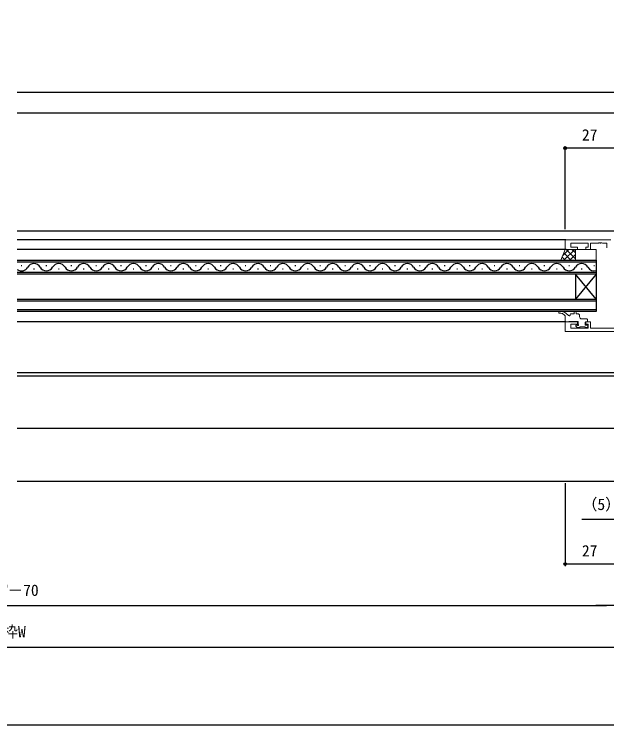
# Model space of a CAD drawing. Units: millimetres, scale not verified. Extents: x -438 to 438, y -554 to 551.
# Drawn here: x 0.7 to 286.3, y -553.5 to -210.9 of the extents above; entities that cross this region are included whole.
import ezdxf
from ezdxf.enums import TextEntityAlignment as Align

# ---------------------------------------------------------------- set-up
doc = ezdxf.new("R2010")
doc.units = ezdxf.units.MM
doc.header["$LTSCALE"] = 4
doc.layers.add('0-2_YKK_11', color=211, linetype='Continuous', lineweight=18)
doc.layers.add('0-5_YKK_13', color=4, linetype='Continuous', lineweight=18)
for name, color, linetype in [('0-4_YKK_12', 2, 'Continuous'), ('0-7_YKK_D', 6, 'Continuous'), ('0-8_YKK_ZWAK', 7, 'Continuous'), ('0-9_YSS_K', 3, 'Continuous')]:
    doc.layers.add(name, color=color, linetype=linetype)
doc.styles.add('ＭＳ ゴシック', font='')
doc.styles.get('ＭＳ ゴシック').set_extended_font_data('MS Gothic')

msp = doc.modelspace()

# ---------------------------------------------------------------- linework, layer by layer
at = {"layer": '0-2_YKK_11'}
for points in [[(288.2, -319.7), (266.2, -319.7), (266.2, -324.3), (272.2, -324.3), (272.2, -323.3), (268.9, -323.3), (268.9, -321.33), (277.4, -321.33), (277.4, -323.3), (276.2, -323.3), (276.2, -324.3), (278.4, -324.3), (278.4, -321.33), (282.242, -321.33), (282.425, -321.21), (282.975, -321.21), (283.158, -321.33), (283.242, -321.33), (283.425, -321.21), (283.975, -321.21), (284.158, -321.33), (286.4, -321.33), (286.4, -323.5)], [(293.2, -363.9), (266.2, -363.9), (266.2, -359.3), (272.2, -359.3), (272.2, -360.3), (268.9, -360.3), (268.9, -362.27), (277.4, -362.27), (277.4, -360.3), (276.2, -360.3), (276.2, -359.3), (278.4, -359.3), (278.4, -362.27), (293.2, -362.27)]]:
    msp.add_lwpolyline(points, dxfattribs=at)
at = {"layer": '0-4_YKK_12'}
for p, q in [((2.2, -248.5), (353.2, -248.5)), ((2.2, -258.5), (343.2, -258.5)), ((293.2, -315.5), (2.2, -315.5)), ((266.5, -319.7), (2.2, -319.7)), ((266.7, -324.3), (2.2, -324.3)), ((2.2, -329.5), (281.2, -329.5)), ((281.2, -330.5), (2.2, -330.5)), ((4, -332.14), (4.4, -332.14)), ((16, -332.14), (16.4, -332.14)), ((28, -332.14), (28.4, -332.14)), ((40, -332.14), (40.4, -332.14)), ((52, -332.14), (52.4, -332.14)), ((64, -332.14), (64.4, -332.14)), ((76, -332.14), (76.4, -332.14)), ((88, -332.14), (88.4, -332.14)), ((100, -332.14), (100.4, -332.14)), ((112, -332.14), (112.4, -332.14)), ((124, -332.14), (124.4, -332.14)), ((136, -332.14), (136.4, -332.14)), ((148, -332.14), (148.4, -332.14)), ((160, -332.14), (160.4, -332.14)), ((172, -332.14), (172.4, -332.14)), ((184, -332.14), (184.4, -332.14)), ((196, -332.14), (196.4, -332.14)), ((208, -332.14), (208.4, -332.14)), ((220, -332.14), (220.4, -332.14)), ((232, -332.14), (232.4, -332.14)), ((244, -332.14), (244.4, -332.14)), ((256, -332.14), (256.4, -332.14)), ((268, -332.14), (268.4, -332.14)), ((280, -332.14), (280.4, -332.14)), ((2.2, -335.3), (281.2, -335.3)), ((10, -333.66), (10.4, -333.66)), ((22, -333.66), (22.4, -333.66)), ((34, -333.66), (34.4, -333.66)), ((46, -333.66), (46.4, -333.66)), ((58, -333.66), (58.4, -333.66)), ((70, -333.66), (70.4, -333.66)), ((82, -333.66), (82.4, -333.66)), ((94, -333.66), (94.4, -333.66)), ((106, -333.66), (106.4, -333.66)), ((118, -333.66), (118.4, -333.66)), ((130, -333.66), (130.4, -333.66)), ((142, -333.66), (142.4, -333.66)), ((154, -333.66), (154.4, -333.66)), ((166, -333.66), (166.4, -333.66)), ((178, -333.66), (178.4, -333.66)), ((190, -333.66), (190.4, -333.66)), ((202, -333.66), (202.4, -333.66)), ((214, -333.66), (214.4, -333.66)), ((226, -333.66), (226.4, -333.66)), ((238, -333.66), (238.4, -333.66)), ((250, -333.66), (250.4, -333.66)), ((262, -333.66), (262.4, -333.66)), ((274, -333.66), (274.4, -333.66)), ((271.2, -336.3), (271.2, -348.3)), ((281.2, -336.3), (271.2, -348.3)), ((281.2, -348.3), (271.2, -336.3)), ((281.2, -336.3), (281.2, -348.3)), ((2.2, -348.3), (281.2, -348.3)), ((281.2, -349.3), (2.2, -349.3)), ((2.2, -353.3), (281.2, -353.3)), ((266.5, -359.3), (2.2, -359.3)), ((293.2, -383.87), (2.2, -383.87)), ((293.2, -385.5), (2.2, -385.5)), ((2.2, -410.5), (293.2, -410.5))]:
    msp.add_line(p, q, dxfattribs=at)
for points in [[(281.2, -329.5), (281.2, -336.3), (2.2, -336.3)], [(281.2, -348.3), (281.2, -354.3), (2.2, -354.3)]]:
    msp.add_lwpolyline(points, dxfattribs=at)
for centre, start, end in [((10.2, -334.577), 29.20254, 150.79746), ((22.2, -334.577), 29.20254, 150.79746), ((34.2, -334.577), 29.20254, 150.79746), ((46.2, -334.577), 29.20254, 150.79746), ((58.2, -334.577), 29.20254, 150.79746), ((70.2, -334.577), 29.20254, 150.79746), ((82.2, -334.577), 29.20254, 150.79746), ((94.2, -334.577), 29.20254, 150.79746), ((106.2, -334.577), 29.20254, 150.79746), ((118.2, -334.577), 29.20254, 150.79746), ((130.2, -334.577), 29.20254, 150.79746), ((142.2, -334.577), 29.20254, 150.79746), ((154.2, -334.577), 29.20254, 150.79746), ((166.2, -334.577), 29.20254, 150.79746), ((178.2, -334.577), 29.20254, 150.79746), ((190.2, -334.577), 29.20254, 150.79746), ((202.2, -334.577), 29.20254, 150.79746), ((214.2, -334.577), 29.20254, 150.79746), ((226.2, -334.577), 29.20254, 150.79746), ((238.2, -334.577), 29.20254, 150.79746), ((250.2, -334.577), 29.20254, 150.79746), ((262.2, -334.577), 29.20254, 150.79746), ((274.2, -334.577), 29.20254, 150.79746), ((4.2, -331.223), 234.4134, 330.79746), ((16.2, -331.223), 209.20254, 330.79746), ((28.2, -331.223), 209.20254, 330.79746), ((40.2, -331.223), 209.20254, 330.79746), ((52.2, -331.223), 209.20254, 330.79746), ((64.2, -331.223), 209.20254, 330.79746), ((76.2, -331.223), 209.20254, 330.79746), ((88.2, -331.223), 209.20254, 330.79746), ((100.2, -331.223), 209.20254, 330.79746), ((112.2, -331.223), 209.20254, 330.79746), ((124.2, -331.223), 209.20254, 330.79746), ((136.2, -331.223), 209.20254, 330.79746), ((148.2, -331.223), 209.20254, 330.79746), ((160.2, -331.223), 209.20254, 330.79746), ((172.2, -331.223), 209.20254, 330.79746), ((184.2, -331.223), 209.20254, 330.79746), ((196.2, -331.223), 209.20254, 330.79746), ((208.2, -331.223), 209.20254, 330.79746), ((220.2, -331.223), 209.20254, 330.79746), ((232.2, -331.223), 209.20254, 330.79746), ((244.2, -331.223), 209.20254, 330.79746), ((256.2, -331.223), 209.20254, 330.79746), ((268.2, -331.223), 209.20254, 330.79746), ((280.2, -331.223), 209.20254, 286.91585)]:
    msp.add_arc(centre, 3.437, start, end, dxfattribs=at)
at = {"layer": '0-5_YKK_13'}
for p, q in [((268.003, -324.3), (265.073, -327.23)), ((270.832, -324.3), (265.632, -329.5)), ((271.2, -328.82), (266.68, -324.3)), ((271.2, -325.992), (269.508, -324.3)), ((266.223, -329.5), (264.762, -328.039)), ((269.051, -329.5), (265.548, -325.996)), ((271.2, -326.76), (268.46, -329.5)), ((264.559, -354.3), (263.537, -354.3)), ((264.203, -355.1), (263.537, -355.1)), ((266.2, -356.3), (265.656, -355.725)), ((267.876, -356.181), (266.5, -355.013)), ((270.5, -355.3), (269.2, -355.3)), ((270.5, -354.8), (270.5, -355.3)), ((271.5, -354.8), (271.5, -355.3)), ((272.2, -355.3), (271.5, -355.3)), ((266.2, -359), (266.2, -356.3)), ((266.5, -359.3), (267.7, -359.3)), ((267.7, -359.3), (268, -359)), ((268, -359), (272.2, -359)), ((272.5, -359.3), (272.5, -360.339)), ((273.2, -356.8), (273.2, -356.3)), ((276.7, -357.8), (274.2, -357.8)), ((276.2, -359.3), (276.7, -359.3)), ((277, -359), (277, -358.1)), ((271.388, -361.312), (271.888, -361.812)), ((272.039, -360.8), (271.6, -360.8)), ((272.1, -361.9), (273.1, -361.9)), ((273.3, -361.7), (275.9, -361.7)), ((276.1, -361.9), (276.8, -361.9)), ((277.1, -361.6), (277.1, -361.1))]:
    msp.add_line(p, q, dxfattribs=at)
for points in [[(271.2, -329.5), (264.2, -329.5), (266.2, -324.3), (271.2, -324.3)], [(271.2, -324.3), (271.2, -329.5), (281.2, -329.5), (281.2, -324.3)]]:
    msp.add_lwpolyline(points, close=True, dxfattribs=at)
msp.add_lwpolyline([(276.8, -360.8), (275.9, -360.8), (275.9, -359.6)], dxfattribs=at)
for centre, radius, start, end in [((263.537, -354.7), 0.4, 90, 270), ((264.203, -357.1), 2, 43.43233, 90), ((264.559, -357.3), 3, 49.67145, 90), ((268.2, -355.8), 0.5, 229.67145, 0), ((269.2, -355.8), 0.5, 90, 180), ((271, -354.8), 0.5, 0, 180), ((272.2, -356.3), 1, 0, 90), ((266.5, -359), 0.3, 180, 270), ((272.2, -359.3), 0.3, 0, 90), ((274.2, -356.8), 1, 180, 270), ((276.2, -359.6), 0.3, 90, 180), ((276.7, -358.1), 0.3, 0, 90), ((276.7, -359), 0.3, 270, 0), ((271.6, -361.1), 0.3, 90, 225), ((272.1, -361.6), 0.3, 225, 270), ((272.039, -361.1), 0.3, 33.05573, 90), ((272.5, -360.8), 0.25, 213.05573, 56.94427), ((272.8, -360.339), 0.3, 180, 236.94427), ((273.1, -361.7), 0.2, 270, 0), ((276.1, -361.7), 0.2, 180, 270), ((276.8, -361.1), 0.3, 0, 90), ((276.8, -361.6), 0.3, 270, 0)]:
    msp.add_arc(centre, radius, start, end, dxfattribs=at)
at = {"layer": '0-7_YKK_D'}
for p, q in [((266.2, -314.5), (266.2, -274.5)), ((293.2, -275.5), (266.2, -275.5)), ((266.2, -437), (266.2, -477)), ((293.2, -476), (266.2, -476)), ((-284.8, -496), (286.2, -496)), ((293.2, -496), (281.076, -496)), ((-326.8, -516), (328.2, -516))]:
    msp.add_line(p, q, dxfattribs=at)
msp.add_lwpolyline([(298.201, -454.5), (293.2, -454.5), (274.249, -454.5)], dxfattribs=at)
for centre in [(266.2, -275.5), (266.2, -476)]:
    msp.add_circle(centre, 0.637, dxfattribs=at)
at = {"layer": '0-8_YKK_ZWAK'}
msp.add_lwpolyline([(-436.8, -553.5), (438.2, -553.5), (438.2, 516.5)], dxfattribs=at)
at = {"layer": '0-9_YSS_K'}
msp.add_line((2.2, -436), (343.2, -436), dxfattribs=at)

# ---------------------------------------------------------------- texts
at = {"layer": '0-7_YKK_D', "style": 'ＭＳ ゴシック'}
for s, p in [('27', (274.309, -273.5)), ('（5）', (274.289, -451.605)), ('27', (274.309, -474)), ('W＝既設枠W－70', (-39.975, -493.02)), ('既設枠W', (-19.989, -513.02))]:
    msp.add_text(s, height=5.499, dxfattribs=at).set_placement(p, align=Align.BOTTOM_LEFT)

doc.saveas('drawing.dxf')
